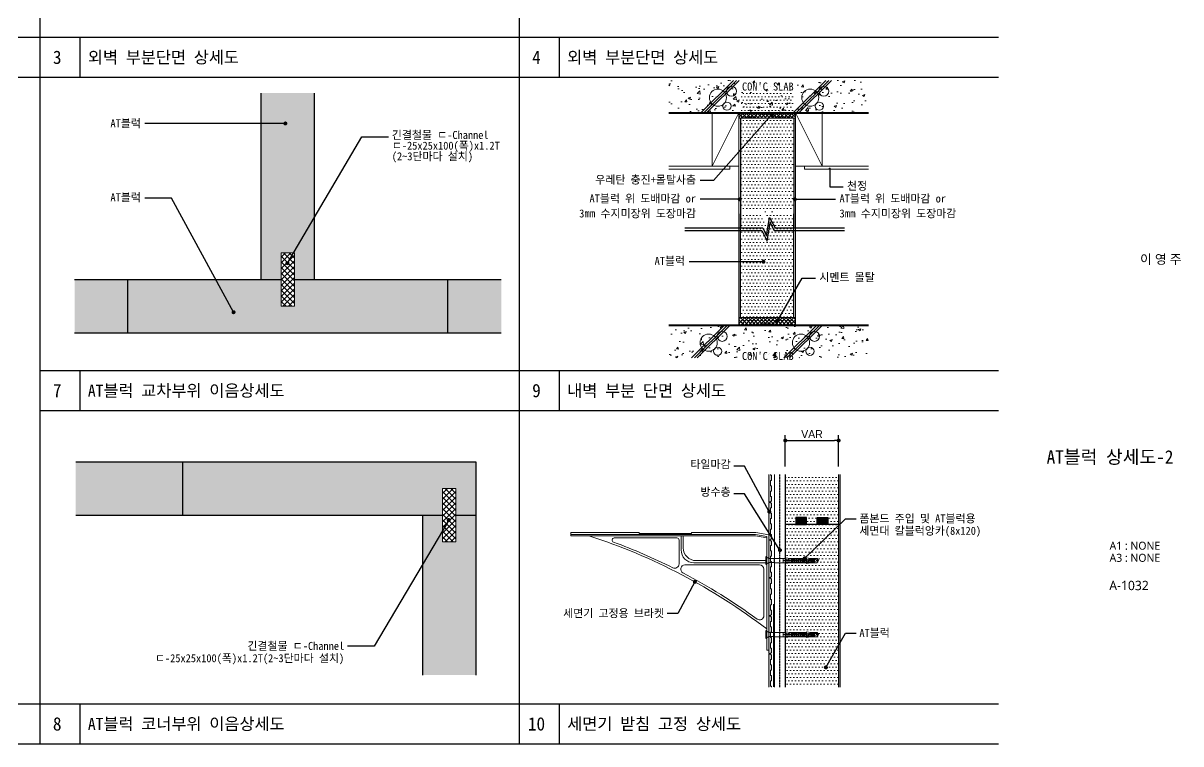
# Model space of a CAD drawing. Header units: millimetres. Extents: x 251300 to 259188, y 17948 to 29188.
# Drawn here: x 254831 to 259171, y 17948 to 20651 of the extents above; entities that cross this region are included whole.
import ezdxf
from ezdxf.enums import TextEntityAlignment as Align

# ---------------------------------------------------------------- set-up
doc = ezdxf.new("R2010")
doc.units = ezdxf.units.MM
doc.header["$MEASUREMENT"] = 0
doc.linetypes.add('HID', pattern=[2, 1.1, -0.9])
doc.layers.get('0').update_dxf_attribs({"linetype": 'CONTINUOUS'})
for name, color, linetype, lineweight in [('A-BORD-TEXT', 3, 'CONTINUOUS', 25), ('A-CONC-LIN1', 2, 'CONTINUOUS', 40), ('A-ELEV-LIN3', 8, 'CONTINUOUS', 18), ('A-MKXS-LEAD', 7, 'CONTINUOUS', 25), ('A-MKXS-TEXT1', 3, 'CONTINUOUS', 25), ('A-SECT-LIN1', 4, 'CONTINUOUS', 25), ('A-WAXM-BLOC', 3, 'CONTINUOUS', 25), ('A-XXXX-FIN2', 6, 'CONTINUOUS', 20), ('A-XXXX-HATC', 8, 'CONTINUOUS', 18), ('A-XXXX-TABL', 7, 'CONTINUOUS', 25), ('A-XXXX-TXT2', 3, 'CONTINUOUS', 25), ('S-XXXX-HATC', 8, 'CONTINUOUS', 18)]:
    doc.layers.add(name, color=color, linetype=linetype, lineweight=lineweight)
for name, color, linetype in [('CA-ANNO-TEXT', 3, 'CONTINUOUS'), ('DIM', 7, 'CONTINUOUS'), ('FIN2', 5, 'CONTINUOUS'), ('SYM', 7, 'CONTINUOUS')]:
    doc.layers.add(name, color=color, linetype=linetype)
doc.styles.get("Standard").update_dxf_attribs({"font": 'SIMPLEX.shx'})
doc.styles.add('돋움체', font='')
doc.styles.add('돋음', font='')
doc.styles.add('맑은고딕', font='malgun.ttf')
doc.styles.get('돋움체').set_extended_font_data('DotumChe')
doc.styles.get('돋음').set_extended_font_data('Dotum')
doc.dimstyles.new('ISO-25', dxfattribs={"dimtxt": 2.5, "dimasz": 2.5, "dimexe": 1.25, "dimexo": 0.625, "dimtad": 1, "dimtxsty": 'Standard', "dimcen": 2.5, "dimadec": 0, "dimazin": 0, "dimtfac": 1, "dimtmove": 0, "dimatfit": 3, "dimfxl": 1, "dimarcsym": 0})

# ---------------------------------------------------------------- blocks, each defined once
blk = doc.blocks.new('_Dot')
at = {"color": 0, "linetype": 'ByBlock', "lineweight": -2}
blk.add_line((-0.5, 0), (-1, 0), dxfattribs=at)
at = {"color": 0, "linetype": 'ByBlock', "const_width": 0.5}
blk.add_lwpolyline([(-0.25, 0, 1), (0.25, 0, 1)], format="xyb", close=True, dxfattribs=at)
blk = doc.blocks.new('*D38')
at = {"layer": 'DIM', "color": 7, "lineweight": -2, "transparency": 16777216}
for p, q in [((257688.2, 18987.3), (257688.2, 19105.3)), ((257888.2, 18987.3), (257888.2, 19105.3)), ((257703.2, 19085.3), (257873.2, 19085.3))]:
    blk.add_line(p, q, dxfattribs=at)
at = {"layer": 'DIM', "color": 7, "lineweight": -2, "transparency": 16777216, "xscale": 15, "yscale": 15, "zscale": 15, "rotation": 180}
blk.add_blockref('_Dot', (257688.2, 19085.3), dxfattribs=at)
at = {"layer": 'DIM', "color": 7, "lineweight": -2, "transparency": 16777216, "xscale": 15, "yscale": 15, "zscale": 15}
blk.add_blockref('_Dot', (257888.2, 19085.3), dxfattribs=at)
at = {"layer": 'DIM', "color": 3, "transparency": 16777216, "insert": (257788.2, 19109.3), "char_height": 30, "attachment_point": 5, "style": '돋음'}
blk.add_mtext('VAR', dxfattribs=at)

msp = doc.modelspace()

# ---------------------------------------------------------------- hatches: boundary and pattern name
at = {"layer": 'A-XXXX-HATC', "ltscale": 2}
h = msp.add_hatch(dxfattribs=at)
h.set_pattern_fill('AR-CONC', color=256, scale=0.5)
h.set_pattern_definition([(50, (257493.285, 20339.895), (91.092, -7.97), [9.525, -104.775]), (355, (257493.29, 20339.9), (-17.621, 95.528), [7.62, -83.82]), (100.451, (257500.88, 20339.23), (73.471, 87.558), [8.095, -89.045]), (46.184, (257493.29, 20365.3), (135.54, -21.02), [14.287, -157.162]), (96.636, (257504.58, 20363.54), (118.702, 123.713), [12.143, -133.567]), (351.184, (257493.29, 20365.3), (118.702, 123.713), [11.43, -125.73]), (21, (257505.985, 20358.945), (75.807, -51.133), [9.525, -104.775]), (326, (257505.99, 20358.95), (30.901, 92.094), [7.62, -83.82]), (71.451, (257512.3, 20354.68), (106.708, 40.961), [8.095, -89.045]), (37.5, (257493.285, 20339.895), (1.5443, 42.2775), [0, -82.804, 0, -85.09, 0, -84.1375]), (7.5, (257493.285, 20339.895), (33.41, 50.0903), [0, -48.514, 0, -80.899, 0, -32.0675]), (327.5, (257464.964, 20339.895), (67.7953, -2.8644), [0, -31.75, 0, -99.06, 0, -131.445]), (317.5, (257452.264, 20339.895), (74.0646, 12.713), [0, -41.275, 0, -65.786, 0, -93.345])])
h.paths.add_polyline_path([(257616.769, 20435.661), (257251.709, 20435.661), (257251.709, 20314.533), (257999.753, 20314.533), (257999.753, 20435.661)])
h = msp.add_hatch(dxfattribs=at)
h.set_pattern_fill('DOTS', color=256, scale=8)
h.set_pattern_definition([(0, (277495.297, 26940.121), (6.35, 12.7), [0, -12.7])])
h.paths.add_polyline_path([(257603.401, 19944.976), (257617.879, 19915.385), (257629.471, 19983.401), (257650.322, 19944.976), (257720.433, 19944.976), (257720.433, 20419.326), (257520.433, 20419.326), (257520.433, 19944.976)])
h.paths.add_polyline_path([(257520.433, 19514.329), (257720.433, 19514.329), (257720.433, 19935.636), (257646.729, 19935.636), (257631.632, 19963.457), (257620.04, 19895.441), (257600.374, 19935.636), (257520.433, 19935.636)])
h = msp.add_hatch(dxfattribs=at)
h.set_pattern_fill('DOTS', color=256, scale=8)
h.set_pattern_definition([(0, (270319.617, 27055.123), (6.35, 12.7), [0, -12.7])])
h.paths.add_polyline_path([(255923.558, 19688.613), (255923.558, 20388.613), (255723.558, 20388.613), (255723.558, 19688.613), (255798.558, 19688.613), (255798.558, 19788.613), (255848.558, 19788.613), (255848.558, 19688.613)])
h.paths.add_polyline_path([(255223.558, 19688.613), (255223.558, 19488.613), (256423.558, 19488.613), (256423.558, 19688.613), (256023.558, 19688.613), (255848.558, 19688.613), (255848.558, 19588.613), (255798.558, 19588.613), (255798.558, 19688.613), (255623.558, 19688.613)])
h.paths.add_polyline_path([(256423.558, 19488.613), (256623.558, 19488.613), (256623.558, 19688.613), (256423.558, 19688.613)])
h.paths.add_polyline_path([(255223.558, 19688.613), (255023.558, 19688.613), (255023.558, 19488.613), (255223.558, 19488.613)])
h = msp.add_hatch(dxfattribs=at)
h.set_pattern_fill('_USER', color=256, scale=10, angle=45, double=1, pattern_type=0)
h.set_pattern_definition([(45, (257620.433, 20304.533), (-7.0711, 7.0711), []), (135, (257620.433, 20304.533), (-7.0711, -7.0711), [])])
h.paths.add_polyline_path([(257514.433, 20294.533), (257520.433, 20294.533), (257720.433, 20294.533), (257726.433, 20294.533), (257726.433, 20314.533), (257717.722, 20314.533), (257514.433, 20314.533)])
h = msp.add_hatch(dxfattribs=at)
h.set_pattern_fill('_USER', color=256, scale=15, angle=45, double=1, pattern_type=0)
h.set_pattern_definition([(45, (257115.245, 17356.52), (-10.6066, 10.6066), []), (135, (257115.245, 17356.52), (-10.6066, -10.6066), [])])
h.paths.add_polyline_path([(255848.558, 19788.613), (255798.558, 19788.613), (255798.558, 19588.613), (255848.558, 19588.613)])
h = msp.add_hatch(dxfattribs=at)
h.set_pattern_fill('_USER', color=256, scale=10, angle=45, double=1, pattern_type=0)
h.set_pattern_definition([(45, (257620.433, 19531.43), (-7.0711, 7.0711), []), (135, (257620.433, 19531.43), (-7.0711, -7.0711), [])])
h.paths.add_polyline_path([(257726.433, 19516.43), (257726.433, 19546.43), (257720.433, 19546.43), (257520.433, 19546.43), (257514.433, 19546.43), (257514.433, 19516.43)])
h = msp.add_hatch(dxfattribs=at)
h.set_pattern_fill('AR-CONC', color=256, scale=0.5)
h.set_pattern_definition([(50, (257370.76, 19420.665), (91.092, -7.9695), [9.525, -104.775]), (355, (257370.76, 19420.66), (-17.621, 95.528), [7.62, -83.82]), (100.451, (257378.35, 19420), (73.471, 87.558), [8.095, -89.045]), (46.184, (257370.76, 19446.06), (135.54, -21.021), [14.287, -157.162]), (96.636, (257382.06, 19444.31), (118.702, 123.713), [12.143, -133.567]), (351.184, (257370.76, 19446.06), (118.702, 123.713), [11.43, -125.73]), (21, (257383.46, 19439.715), (75.807, -51.133), [9.525, -104.775]), (326, (257383.46, 19439.71), (30.901, 92.094), [7.62, -83.82]), (71.451, (257389.78, 19435.45), (106.708, 40.961), [8.095, -89.045]), (37.5, (257370.763, 19420.665), (1.5443, 42.2775), [0, -82.804, 0, -85.09, 0, -84.1375]), (7.5, (257370.763, 19420.665), (33.4098, 50.0903), [0, -48.514, 0, -80.899, 0, -32.0675]), (327.5, (257342.44, 19420.665), (67.7953, -2.8644), [0, -31.75, 0, -99.06, 0, -131.445]), (317.5, (257329.74, 19420.665), (74.0646, 12.713), [0, -41.275, 0, -65.786, 0, -93.345])])
h.paths.add_polyline_path([(257494.246, 19516.43), (257251.709, 19516.43), (257251.709, 19395.302), (257999.753, 19395.302), (257999.753, 19516.43)])
h = msp.add_hatch(dxfattribs=at)
h.set_pattern_fill('DOTS', color=256, scale=8)
h.set_pattern_definition([(0, (270315.917, 21033.102), (6.35, 12.7), [0, -12.7])])
h.paths.add_polyline_path([(256402.883, 18905.34), (256452.883, 18905.34), (256452.883, 18805.34), (256527.883, 18805.34), (256527.883, 19005.34), (255427.883, 19005.34), (255427.883, 18805.34), (256227.883, 18805.34), (256402.883, 18805.34)])
h.paths.add_polyline_path([(256527.883, 18205.34), (256527.883, 18805.34), (256452.883, 18805.34), (256452.883, 18705.34), (256402.883, 18705.34), (256402.883, 18805.34), (256327.883, 18805.34), (256327.883, 18205.34)])
h.paths.add_polyline_path([(255427.883, 19005.34), (255027.883, 19005.34), (255027.883, 18805.34), (255427.883, 18805.34)])
h = msp.add_hatch(dxfattribs=at)
h.set_pattern_fill('ANSI35', color=256)
h.set_pattern_definition([(45, (257631.858, 18558.896), (-4.49013, 4.49013), []), (45, (257636.348, 18558.896), (-4.49013, 4.49013), [7.9375, -1.5875, 0, -1.5875])])
h.paths.add_polyline_path([(257626.863, 18286.719), (257628.853, 18286.719), (257632.863, 18286.719), (257636.863, 18290.719), (257636.863, 18306.719), (257632.863, 18306.719), (257632.863, 18326.719), (257636.863, 18326.719), (257636.863, 18346.719), (257632.863, 18346.719), (257632.863, 18366.719), (257636.863, 18366.719), (257636.863, 18386.719), (257632.863, 18386.719), (257632.863, 18406.719), (257636.863, 18406.719), (257636.863, 18422.719), (257632.863, 18426.719), (257628.853, 18426.719), (257626.863, 18426.719), (257626.863, 18379.475)])
h.paths.add_polyline_path([(257626.863, 18429.075), (257626.863, 18569.075), (257628.863, 18569.075), (257632.863, 18569.075), (257636.863, 18565.075), (257636.863, 18549.075), (257632.863, 18549.075), (257632.863, 18529.075), (257636.863, 18529.075), (257636.863, 18509.075), (257632.863, 18509.075), (257632.863, 18489.075), (257636.863, 18489.075), (257636.863, 18469.075), (257632.863, 18469.075), (257632.863, 18449.075), (257636.863, 18449.075), (257636.863, 18433.075), (257632.863, 18429.075), (257628.853, 18429.075)])
h.paths.add_polyline_path([(257626.863, 18571.079), (257628.863, 18571.079), (257632.863, 18571.079), (257636.863, 18575.079), (257636.863, 18591.079), (257632.863, 18591.079), (257632.863, 18611.079), (257636.863, 18611.079), (257636.863, 18631.079), (257632.863, 18631.079), (257632.863, 18651.079), (257636.863, 18651.079), (257636.863, 18671.079), (257632.863, 18671.079), (257632.863, 18691.079), (257636.863, 18691.079), (257636.863, 18707.079), (257632.863, 18711.079), (257628.863, 18711.079), (257626.863, 18711.079)])
h.paths.add_polyline_path([(257626.863, 18713.367), (257628.863, 18713.367), (257632.863, 18713.367), (257636.863, 18717.367), (257636.863, 18733.367), (257632.863, 18733.367), (257632.863, 18753.367), (257636.863, 18753.367), (257636.863, 18773.367), (257632.863, 18773.367), (257632.863, 18793.367), (257636.863, 18793.367), (257636.863, 18813.367), (257632.863, 18813.367), (257632.863, 18833.367), (257636.863, 18833.367), (257636.863, 18849.367), (257632.863, 18853.367), (257628.863, 18853.367), (257626.863, 18853.367), (257626.863, 18811.367)])
h.paths.add_polyline_path([(257636.853, 18160.475), (257636.853, 18164.406), (257632.853, 18164.406), (257632.853, 18184.406), (257636.853, 18184.406), (257636.853, 18204.406), (257632.853, 18204.406), (257632.853, 18224.406), (257636.853, 18224.406), (257636.853, 18244.406), (257632.853, 18244.406), (257632.853, 18264.406), (257636.853, 18264.406), (257636.853, 18280.406), (257632.853, 18284.406), (257628.853, 18284.406), (257626.853, 18284.406), (257626.853, 18160.475)])
h.paths.add_polyline_path([(257626.863, 18855.656), (257628.863, 18855.656), (257632.863, 18855.656), (257636.863, 18859.656), (257636.863, 18875.656), (257632.863, 18875.656), (257632.863, 18895.656), (257636.863, 18895.656), (257636.863, 18915.656), (257632.863, 18915.656), (257632.863, 18935.656), (257636.863, 18935.656), (257636.863, 18955.656), (257632.863, 18955.656), (257632.863, 18957.318), (257626.863, 18957.318)])
h = msp.add_hatch(dxfattribs=at)
h.set_pattern_fill('DOTS', color=256, scale=8)
h.set_pattern_definition([(0, (279399.08, 21041.805), (6.35, 12.7), [0, -12.7])])
h.paths.add_polyline_path([(257888.186, 18160.475), (257888.186, 18770.176), (257848.186, 18770.176), (257808.186, 18770.176), (257768.186, 18770.176), (257728.186, 18770.176), (257688.186, 18770.176), (257688.186, 18160.475)])
h.paths.add_polyline_path([(257688.186, 18957.318), (257888.186, 18957.318), (257888.186, 18770.176), (257848.186, 18770.176), (257848.186, 18796.842), (257808.186, 18796.842), (257808.186, 18770.176), (257768.186, 18770.176), (257768.186, 18796.842), (257728.186, 18796.842), (257728.186, 18770.176), (257688.186, 18770.176)])
h = msp.add_hatch(dxfattribs=at)
h.set_pattern_fill('_USER', color=256, scale=15, angle=45, double=1, pattern_type=0)
h.set_pattern_definition([(45, (256427.883, 18805.34), (-10.6066, 10.6066), []), (135, (256427.883, 18805.34), (-10.6066, -10.6066), [])])
h.paths.add_polyline_path([(256402.883, 18705.34), (256452.883, 18705.34), (256452.883, 18905.34), (256402.883, 18905.34)])
h = msp.add_hatch(dxfattribs=at)
h.set_pattern_fill('_USER', color=256, scale=4, angle=45, double=1, pattern_type=0)
h.set_pattern_definition([(45, (257788.1862, 18783.509), (-2.82843, 2.82843), []), (135, (257788.1862, 18783.509), (-2.82843, -2.82843), [])])
h.paths.add_polyline_path([(257768.186, 18770.176), (257768.186, 18796.842), (257728.186, 18796.842), (257728.186, 18770.176)])
h.paths.add_polyline_path([(257848.186, 18770.176), (257848.186, 18796.842), (257808.186, 18796.842), (257808.186, 18770.176)])

# ---------------------------------------------------------------- linework, layer by layer
at = {"layer": 'A-CONC-LIN1'}
for p, q in [((257251.709, 20314.533), (257999.753, 20314.533)), ((257999.753, 19516.43), (257251.709, 19516.43))]:
    msp.add_line(p, q, dxfattribs=at)
at = {"layer": 'A-ELEV-LIN3'}
for p, q in [((257626.863, 18855.656), (257626.863, 18957.318)), ((257632.863, 18955.656), (257632.863, 18957.318)), ((257632.863, 18955.656), (257636.863, 18955.656)), ((257632.863, 18935.656), (257636.863, 18935.656)), ((257632.863, 18915.656), (257632.863, 18935.656)), ((257636.863, 18935.656), (257636.863, 18955.656)), ((257632.863, 18915.656), (257636.863, 18915.656)), ((257632.863, 18875.656), (257632.863, 18895.656)), ((257632.863, 18895.656), (257636.863, 18895.656)), ((257636.863, 18895.656), (257636.863, 18915.656)), ((257626.863, 18855.656), (257632.863, 18855.656)), ((257626.863, 18853.367), (257632.863, 18853.367)), ((257626.863, 18713.367), (257626.863, 18853.367)), ((257628.863, 18853.367), (257628.863, 18855.656)), ((257632.863, 18875.656), (257636.863, 18875.656)), ((257632.863, 18855.656), (257636.863, 18859.656)), ((257632.863, 18853.367), (257636.863, 18849.367)), ((257636.863, 18859.656), (257636.863, 18875.656)), ((257636.863, 18833.367), (257636.863, 18849.367)), ((257632.863, 18813.367), (257632.863, 18833.367)), ((257632.863, 18833.367), (257636.863, 18833.367)), ((257632.863, 18813.367), (257636.863, 18813.367)), ((257636.863, 18793.367), (257636.863, 18813.367)), ((257632.863, 18773.367), (257632.863, 18793.367)), ((257632.863, 18793.367), (257636.863, 18793.367)), ((257632.863, 18773.367), (257636.863, 18773.367)), ((257632.863, 18753.367), (257636.863, 18753.367)), ((257632.863, 18733.367), (257632.863, 18753.367)), ((257636.863, 18753.367), (257636.863, 18773.367)), ((257626.863, 18713.367), (257632.863, 18713.367)), ((257626.863, 18711.079), (257632.863, 18711.079)), ((257626.863, 18571.079), (257626.863, 18711.079)), ((257628.863, 18711.079), (257628.863, 18713.367)), ((257632.863, 18733.367), (257636.863, 18733.367)), ((257632.863, 18713.367), (257636.863, 18717.367)), ((257632.863, 18711.079), (257636.863, 18707.079)), ((257636.863, 18717.367), (257636.863, 18733.367)), ((257636.863, 18691.079), (257636.863, 18707.079)), ((257632.863, 18671.079), (257632.863, 18691.079)), ((257632.863, 18691.079), (257636.863, 18691.079)), ((257632.863, 18671.079), (257636.863, 18671.079)), ((257636.863, 18651.079), (257636.863, 18671.079)), ((257632.863, 18631.079), (257632.863, 18651.079)), ((257632.863, 18651.079), (257636.863, 18651.079)), ((257632.863, 18631.079), (257636.863, 18631.079)), ((257636.863, 18611.079), (257636.863, 18631.079)), ((257632.863, 18611.079), (257636.863, 18611.079)), ((257632.863, 18591.079), (257632.863, 18611.079)), ((257632.863, 18591.079), (257636.863, 18591.079)), ((257636.863, 18575.079), (257636.863, 18591.079)), ((257626.863, 18571.079), (257632.863, 18571.079)), ((257626.863, 18429.075), (257626.863, 18569.075)), ((257626.863, 18569.075), (257632.863, 18569.075)), ((257628.863, 18569.075), (257628.863, 18571.079)), ((257632.863, 18571.079), (257636.863, 18575.079)), ((257632.863, 18569.075), (257636.863, 18565.075)), ((257632.863, 18549.075), (257636.863, 18549.075)), ((257632.863, 18529.075), (257632.863, 18549.075)), ((257636.863, 18549.075), (257636.863, 18565.075)), ((257632.863, 18529.075), (257636.863, 18529.075)), ((257632.863, 18509.075), (257636.863, 18509.075)), ((257632.863, 18489.075), (257632.863, 18509.075)), ((257636.863, 18509.075), (257636.863, 18529.075)), ((257632.863, 18489.075), (257636.863, 18489.075)), ((257632.863, 18449.075), (257632.863, 18469.075)), ((257632.863, 18469.075), (257636.863, 18469.075)), ((257632.863, 18449.075), (257636.863, 18449.075)), ((257636.863, 18469.075), (257636.863, 18489.075)), ((257636.863, 18433.075), (257636.863, 18449.075)), ((257626.863, 18429.075), (257632.863, 18429.075)), ((257626.863, 18426.719), (257632.863, 18426.719)), ((257626.863, 18286.719), (257626.863, 18426.719)), ((257628.853, 18429.075), (257628.853, 18426.719)), ((257632.863, 18429.075), (257636.863, 18433.075)), ((257632.863, 18426.719), (257636.863, 18422.719)), ((257632.863, 18386.719), (257632.863, 18406.719)), ((257632.863, 18406.719), (257636.863, 18406.719)), ((257636.863, 18406.719), (257636.863, 18422.719)), ((257632.863, 18386.719), (257636.863, 18386.719)), ((257632.863, 18346.719), (257632.863, 18366.719)), ((257632.863, 18366.719), (257636.863, 18366.719)), ((257636.863, 18366.719), (257636.863, 18386.719)), ((257632.863, 18346.719), (257636.863, 18346.719)), ((257632.863, 18326.719), (257636.863, 18326.719)), ((257632.863, 18306.719), (257632.863, 18326.719)), ((257636.863, 18326.719), (257636.863, 18346.719)), ((257626.853, 18284.406), (257632.853, 18284.406)), ((257626.853, 18284.406), (257626.853, 18160.377)), ((257626.863, 18286.719), (257632.863, 18286.719)), ((257628.853, 18286.719), (257628.853, 18284.406)), ((257632.853, 18284.406), (257636.853, 18280.406)), ((257632.863, 18306.719), (257636.863, 18306.719)), ((257632.863, 18286.719), (257636.863, 18290.719)), ((257636.853, 18280.406), (257636.853, 18264.406)), ((257636.863, 18290.719), (257636.863, 18306.719)), ((257632.853, 18264.406), (257636.853, 18264.406)), ((257632.853, 18264.406), (257632.853, 18244.406)), ((257632.853, 18244.406), (257636.853, 18244.406)), ((257636.853, 18244.406), (257636.853, 18224.406)), ((257632.853, 18224.406), (257632.853, 18204.406)), ((257632.853, 18224.406), (257636.853, 18224.406)), ((257632.853, 18204.406), (257636.853, 18204.406)), ((257636.853, 18204.406), (257636.853, 18184.406)), ((257632.853, 18184.406), (257632.853, 18164.406)), ((257632.853, 18184.406), (257636.853, 18184.406)), ((257632.853, 18164.406), (257636.853, 18164.406)), ((257636.853, 18164.406), (257636.853, 18160.377))]:
    msp.add_line(p, q, dxfattribs=at)
at = {"layer": 'A-MKXS-LEAD', "const_width": 7.5}
for points in [[(257633.065, 20306.221, 1), (257640.565, 20306.221, 1)], [(255810.139, 20274.311, 1), (255817.639, 20274.311, 1)], [(257513.527, 19989.889, 1), (257521.027, 19989.889, 1)], [(257720.041, 19989.889, 1), (257727.541, 19989.889, 1)], [(255818.012, 19750.425, 1), (255825.512, 19750.425, 1)], [(257602.728, 19755.977, 1), (257610.228, 19755.977, 1)], [(255615.955, 19566.565, 1), (255623.455, 19566.565, 1)], [(257655.094, 19534.384, 1), (257662.594, 19534.384, 1)], [(256422.414, 18787.056, 1), (256429.914, 18787.056, 1)], [(256422.418, 18787.049, 1), (256429.918, 18787.049, 1)], [(257624.299, 18818.261, 1), (257631.799, 18818.261, 1)], [(257664.436, 18674.098, 1), (257671.936, 18674.098, 1)], [(257757.043, 18643.259, 1), (257764.543, 18643.259, 1)], [(257345.401, 18555.355, 1), (257352.901, 18555.355, 1)], [(257836.617, 18234.325, 1), (257844.117, 18234.325, 1)]]:
    msp.add_lwpolyline(points, format="xyb", close=True, dxfattribs=at)
at = {"layer": 'A-SECT-LIN1', "linetype": 'HID'}
msp.add_line((257668.186, 18160.475), (257668.186, 18957.318), dxfattribs=at)
at = {"layer": 'A-WAXM-BLOC'}
for p, q in [((255723.558, 19688.613), (255723.558, 20388.613)), ((255923.558, 19688.613), (255923.558, 20388.613)), ((257520.433, 20294.533), (257520.433, 19882.756)), ((257720.433, 20294.533), (257720.433, 19882.756)), ((257520.433, 19546.43), (257520.433, 19935.636)), ((257720.433, 19546.43), (257720.433, 19935.636)), ((255023.558, 19688.613), (255798.558, 19688.613)), ((255223.558, 19488.613), (255223.558, 19688.613)), ((255848.558, 19688.613), (256623.558, 19688.613)), ((256423.558, 19488.613), (256423.558, 19688.613)), ((255023.558, 19488.613), (256623.558, 19488.613)), ((255027.883, 19005.34), (256527.883, 19005.34)), ((255427.883, 19005.34), (255427.883, 18805.34)), ((256527.883, 19005.34), (256527.883, 18205.34)), ((257688.186, 18957.318), (257688.186, 18160.475)), ((257888.186, 18957.318), (257888.186, 18160.475)), ((255027.883, 18805.34), (256402.883, 18805.34)), ((256327.883, 18805.34), (256327.883, 18205.34)), ((256452.883, 18805.34), (256527.883, 18805.34)), ((257888.186, 18770.176), (257688.186, 18770.176))]:
    msp.add_line(p, q, dxfattribs=at)
for points in [[(257728.186, 18770.176), (257768.186, 18770.176), (257768.186, 18796.842), (257728.186, 18796.842)], [(257848.186, 18770.176), (257808.186, 18770.176), (257808.186, 18796.842), (257848.186, 18796.842)]]:
    msp.add_lwpolyline(points, close=True, dxfattribs=at)
at = {"layer": 'A-XXXX-FIN2'}
for p, q in [((257514.433, 20314.533), (257514.433, 20114.533)), ((257726.433, 20314.533), (257726.433, 20114.533)), ((257514.433, 20261.567), (257514.433, 19882.756)), ((257726.433, 20261.567), (257726.433, 19882.756)), ((257251.709, 20114.533), (257514.433, 20114.533)), ((257251.709, 20102.533), (257480.433, 20102.533)), ((257480.433, 20114.533), (257480.433, 20102.533)), ((257999.753, 20114.533), (257726.433, 20114.533)), ((257760.433, 20114.533), (257760.433, 20102.533)), ((257999.753, 20102.533), (257760.433, 20102.533)), ((257514.433, 19546.43), (257514.433, 19935.636)), ((257520.433, 19546.43), (257514.433, 19546.43)), ((257720.433, 19546.43), (257520.433, 19546.43)), ((257648.186, 18160.475), (257648.186, 18957.318)), ((257894.186, 18957.318), (257894.186, 18160.475)), ((256884.286, 18740.74), (257139.902, 18740.74)), ((256884.286, 18732.74), (256884.286, 18740.74)), ((256884.286, 18727.94), (256884.286, 18736.74)), ((256884.286, 18732.74), (257576.607, 18732.74)), ((256884.286, 18727.94), (257576.157, 18727.94)), ((257046.723, 18719.94), (257281.702, 18719.94)), ((257139.902, 18740.74), (257139.902, 18736.74)), ((257139.902, 18736.74), (257336.308, 18736.74)), ((257289.702, 18711.94), (257289.702, 18622.291)), ((257297.702, 18727.94), (257297.702, 18674.677)), ((257305.702, 18727.94), (257305.702, 18682.677)), ((257336.308, 18740.74), (257336.308, 18736.74)), ((257336.308, 18740.74), (257577.358, 18740.74)), ((257576.157, 18727.94), (257618.863, 18719.854)), ((257576.607, 18732.74), (257618.863, 18724.74)), ((257577.358, 18740.74), (257626.863, 18731.367)), ((257618.863, 18724.74), (257618.863, 18299.475)), ((257626.863, 18731.367), (257626.863, 18299.475)), ((257345.702, 18626.677), (257618.863, 18626.677)), ((257353.702, 18634.677), (257618.863, 18634.677)), ((257646.863, 18642.889), (257626.863, 18642.889)), ((257646.863, 18627.289), (257626.863, 18627.289)), ((257646.863, 18626.927), (257646.863, 18643.251)), ((257312.016, 18618.677), (257591.775, 18618.677)), ((257607.775, 18602.677), (257607.775, 18428.646)), ((257646.863, 18365.366), (257626.863, 18365.366)), ((257646.863, 18349.404), (257646.863, 18365.729)), ((257646.863, 18349.766), (257626.863, 18349.766)), ((257626.863, 18299.475), (257618.863, 18299.475))]:
    msp.add_line(p, q, dxfattribs=at)
for points in [[(257414.433, 20314.533), (257514.433, 20314.533), (257514.433, 20114.533), (257414.433, 20114.533)], [(257726.433, 20294.533), (257514.433, 20294.533), (257514.433, 20314.533), (257726.433, 20314.533)], [(257726.433, 20314.533), (257826.433, 20314.533), (257826.433, 20114.533), (257726.433, 20114.533)], [(255848.558, 19788.613), (255798.558, 19788.613), (255798.558, 19588.613), (255848.558, 19588.613)], [(256402.883, 18705.34), (256452.883, 18705.34), (256452.883, 18905.34), (256402.883, 18905.34)], [(257724.261, 18635.089), (257724.261, 18626.927), (257721.541, 18626.927), (257721.541, 18635.089), (257721.541, 18643.251), (257724.261, 18643.251)], [(257793.442, 18635.089), (257793.442, 18626.927), (257797.977, 18629.548), (257797.977, 18640.629), (257793.442, 18643.251)], [(257724.261, 18357.566), (257724.261, 18349.404), (257721.541, 18349.404), (257721.541, 18357.566), (257721.541, 18365.729), (257724.261, 18365.729)], [(257793.442, 18357.566), (257793.442, 18349.404), (257797.977, 18352.026), (257797.977, 18363.107), (257793.442, 18365.729)]]:
    msp.add_lwpolyline(points, close=True, dxfattribs=at)
for points in [[(257726.433, 19546.43), (257726.433, 19516.43), (257514.433, 19516.43), (257514.433, 19546.43), (257726.433, 19546.43)], [(257626.863, 18627.289), (257614.806, 18620.089), (257614.806, 18650.089), (257626.863, 18642.889)], [(257690.287, 18643.251), (257646.863, 18643.251)], [(257690.287, 18626.927), (257646.863, 18626.927)], [(257679.675, 18643.251), (257679.675, 18626.927)], [(257743.561, 18640.629), (257739.027, 18643.251), (257739.027, 18635.089), (257739.027, 18626.927), (257736.306, 18626.927), (257736.306, 18635.089), (257679.675, 18635.089)], [(257690.287, 18640.018), (257689.377, 18640.018), (257689.377, 18643.251)], [(257689.377, 18626.927), (257689.377, 18630.844), (257690.287, 18630.844), (257690.287, 18624.399), (257704.843, 18626.927)], [(257768.066, 18643.251), (257704.843, 18643.251), (257690.287, 18645.779), (257690.287, 18640.018), (257691.238, 18639.246), (257692.901, 18638.533), (257694.804, 18638.177), (257695.218, 18638.236), (257697.417, 18638.355), (257699.912, 18638.771), (257701.813, 18639.602), (257703.774, 18640.315), (257704.851, 18640.99), (257705.605, 18640.99), (257705.605, 18643.251)], [(257704.854, 18630.844), (257690.287, 18630.844)], [(257704.847, 18628.197), (257690.287, 18625.158)], [(257704.843, 18643.251), (257704.851, 18640.99)], [(257768.066, 18626.927), (257704.843, 18626.927), (257704.843, 18630.844), (257705.605, 18630.844), (257705.605, 18626.927)], [(257714.285, 18640.629), (257709.751, 18643.251), (257709.751, 18635.089), (257709.751, 18626.927), (257714.285, 18629.548)], [(257728.773, 18637.825), (257728.796, 18635.089), (257721.541, 18635.089), (257721.541, 18637.825), (257714.262, 18637.825), (257714.285, 18635.089)], [(257717.006, 18626.927), (257714.285, 18626.927), (257714.285, 18635.089), (257714.285, 18643.251), (257717.006, 18643.251)], [(257721.541, 18640.629), (257717.006, 18643.251), (257717.006, 18635.089), (257717.006, 18626.927), (257721.541, 18629.548)], [(257728.796, 18640.629), (257724.261, 18643.251)], [(257728.796, 18629.548), (257724.261, 18626.927)], [(257728.796, 18626.927), (257728.796, 18635.089), (257728.796, 18643.251)], [(257729.051, 18643.251), (257731.771, 18643.251), (257731.771, 18635.089), (257731.771, 18626.927), (257729.051, 18626.927)], [(257736.306, 18640.629), (257731.771, 18643.251)], [(257736.306, 18629.548), (257731.771, 18626.927)], [(257746.282, 18643.251), (257743.561, 18643.251), (257743.561, 18635.089), (257743.561, 18637.825), (257736.283, 18637.825), (257736.306, 18635.089), (257736.306, 18643.251), (257739.027, 18643.251)], [(257743.561, 18629.548), (257739.027, 18626.927)], [(257790.721, 18640.629), (257786.187, 18643.251), (257786.187, 18635.089), (257786.187, 18626.927), (257783.466, 18626.927), (257783.466, 18635.089), (257772.583, 18635.089), (257772.583, 18637.825), (257765.304, 18637.825), (257765.327, 18635.089), (257765.327, 18643.251), (257768.048, 18643.251), (257768.048, 18635.089), (257768.048, 18626.927), (257765.327, 18626.927), (257765.327, 18635.089), (257758.072, 18635.089), (257758.072, 18626.927), (257760.793, 18626.927), (257760.793, 18635.089), (257760.793, 18643.251), (257758.072, 18643.251), (257758.072, 18635.089), (257758.072, 18637.825), (257750.793, 18637.825), (257750.817, 18635.089), (257750.817, 18626.927), (257753.537, 18626.927), (257753.537, 18635.089), (257753.537, 18643.251), (257750.817, 18643.251), (257750.817, 18635.089), (257743.561, 18635.089), (257743.561, 18626.927), (257746.282, 18626.927), (257746.282, 18635.089), (257746.282, 18643.251), (257750.817, 18640.629)], [(257750.817, 18629.548), (257746.282, 18626.927)], [(257758.072, 18640.629), (257753.537, 18643.251)], [(257758.072, 18629.548), (257753.537, 18626.927)], [(257765.327, 18640.629), (257760.793, 18643.251)], [(257765.327, 18629.548), (257760.793, 18626.927)], [(257772.583, 18630.844), (257772.583, 18635.089), (257772.583, 18638.177), (257770.68, 18638.533), (257769.017, 18639.246), (257768.066, 18640.018), (257768.066, 18645.779), (257782.622, 18643.251), (257807.499, 18643.251), (257807.499, 18626.927), (257782.622, 18626.927), (257782.622, 18630.844)], [(257782.633, 18630.844), (257768.066, 18630.844), (257768.066, 18624.399), (257782.622, 18626.927)], [(257782.626, 18628.197), (257768.066, 18625.158)], [(257783.466, 18640.698), (257782.629, 18640.99), (257781.552, 18640.315), (257779.592, 18639.602), (257777.691, 18638.771), (257775.195, 18638.355), (257772.997, 18638.236), (257772.583, 18638.177)], [(257776.152, 18630.844), (257776.152, 18635.089), (257776.152, 18638.514)], [(257782.622, 18643.251), (257782.629, 18640.99)], [(257783.466, 18629.48), (257782.622, 18629.185)], [(257793.442, 18626.927), (257790.721, 18626.927), (257790.721, 18635.089), (257790.721, 18637.825), (257783.466, 18637.825), (257783.466, 18635.089), (257783.466, 18643.251), (257786.187, 18643.251)], [(257790.721, 18629.548), (257786.187, 18626.927)], [(257797.977, 18635.089), (257790.721, 18635.089), (257790.721, 18643.251), (257793.442, 18643.251)], [(257797.977, 18640.077), (257806.428, 18635.089), (257797.977, 18630.101)], [(257807.499, 18643.251), (257812.941, 18635.089), (257807.499, 18626.927)], [(257626.863, 18349.766), (257614.806, 18342.566), (257614.806, 18372.566), (257626.863, 18365.366)], [(257690.287, 18365.729), (257646.863, 18365.729)], [(257743.561, 18363.107), (257739.027, 18365.729), (257739.027, 18357.566), (257739.027, 18349.404), (257736.306, 18349.404), (257736.306, 18357.566), (257679.675, 18357.566)], [(257679.675, 18365.729), (257679.675, 18349.404)], [(257690.287, 18362.496), (257689.377, 18362.496), (257689.377, 18365.729)], [(257768.066, 18365.729), (257704.843, 18365.729), (257690.287, 18368.256), (257690.287, 18362.496), (257691.238, 18361.723), (257692.901, 18361.011), (257694.804, 18360.654), (257695.218, 18360.714), (257697.417, 18360.833), (257699.912, 18361.248), (257701.813, 18362.08), (257703.774, 18362.792), (257704.851, 18363.467), (257705.605, 18363.467), (257705.605, 18365.729)], [(257704.843, 18365.729), (257704.851, 18363.467)], [(257714.285, 18363.107), (257709.751, 18365.729), (257709.751, 18357.566), (257709.751, 18349.404), (257714.285, 18352.026)], [(257728.773, 18360.302), (257728.796, 18357.566), (257721.541, 18357.566), (257721.541, 18360.302), (257714.262, 18360.302), (257714.285, 18357.566)], [(257717.006, 18349.404), (257714.285, 18349.404), (257714.285, 18357.566), (257714.285, 18365.729), (257717.006, 18365.729)], [(257721.541, 18363.107), (257717.006, 18365.729), (257717.006, 18357.566), (257717.006, 18349.404), (257721.541, 18352.026)], [(257728.796, 18363.107), (257724.261, 18365.729)], [(257728.796, 18349.404), (257728.796, 18357.566), (257728.796, 18365.729)], [(257729.051, 18365.729), (257731.771, 18365.729), (257731.771, 18357.566), (257731.771, 18349.404), (257729.051, 18349.404)], [(257736.306, 18363.107), (257731.771, 18365.729)], [(257746.282, 18365.729), (257743.561, 18365.729), (257743.561, 18357.566), (257743.561, 18360.302), (257736.283, 18360.302), (257736.306, 18357.566), (257736.306, 18365.729), (257739.027, 18365.729)], [(257790.721, 18363.107), (257786.187, 18365.729), (257786.187, 18357.566), (257786.187, 18349.404), (257783.466, 18349.404), (257783.466, 18357.566), (257772.583, 18357.566), (257772.583, 18360.302), (257765.304, 18360.302), (257765.327, 18357.566), (257765.327, 18365.729), (257768.048, 18365.729), (257768.048, 18357.566), (257768.048, 18349.404), (257765.327, 18349.404), (257765.327, 18357.566), (257758.072, 18357.566), (257758.072, 18349.404), (257760.793, 18349.404), (257760.793, 18357.566), (257760.793, 18365.729), (257758.072, 18365.729), (257758.072, 18357.566), (257758.072, 18360.302), (257750.793, 18360.302), (257750.817, 18357.566), (257750.817, 18349.404), (257753.537, 18349.404), (257753.537, 18357.566), (257753.537, 18365.729), (257750.817, 18365.729), (257750.817, 18357.566), (257743.561, 18357.566), (257743.561, 18349.404), (257746.282, 18349.404), (257746.282, 18357.566), (257746.282, 18365.729), (257750.817, 18363.107)], [(257758.072, 18363.107), (257753.537, 18365.729)], [(257765.327, 18363.107), (257760.793, 18365.729)], [(257772.583, 18353.321), (257772.583, 18357.566), (257772.583, 18360.654), (257770.68, 18361.011), (257769.017, 18361.723), (257768.066, 18362.496), (257768.066, 18368.256), (257782.622, 18365.729), (257807.499, 18365.729), (257807.499, 18349.404), (257782.622, 18349.404), (257782.622, 18353.321)], [(257783.466, 18363.175), (257782.629, 18363.467), (257781.552, 18362.792), (257779.592, 18362.08), (257777.691, 18361.248), (257775.195, 18360.833), (257772.997, 18360.714), (257772.583, 18360.654)], [(257776.152, 18353.321), (257776.152, 18357.566), (257776.152, 18360.992)], [(257782.622, 18365.729), (257782.629, 18363.467)], [(257793.442, 18349.404), (257790.721, 18349.404), (257790.721, 18357.566), (257790.721, 18360.302), (257783.466, 18360.302), (257783.466, 18357.566), (257783.466, 18365.729), (257786.187, 18365.729)], [(257797.977, 18357.566), (257790.721, 18357.566), (257790.721, 18365.729), (257793.442, 18365.729)], [(257797.977, 18362.554), (257806.428, 18357.566), (257797.977, 18352.578)], [(257807.499, 18365.729), (257812.941, 18357.566), (257807.499, 18349.404)], [(257690.287, 18349.404), (257646.863, 18349.404)], [(257689.377, 18349.404), (257689.377, 18353.321), (257690.287, 18353.321), (257690.287, 18346.877), (257704.843, 18349.404)], [(257704.854, 18353.321), (257690.287, 18353.321)], [(257704.847, 18350.675), (257690.287, 18347.635)], [(257768.066, 18349.404), (257704.843, 18349.404), (257704.843, 18353.321), (257705.605, 18353.321), (257705.605, 18349.404)], [(257728.796, 18352.026), (257724.261, 18349.404)], [(257736.306, 18352.026), (257731.771, 18349.404)], [(257743.561, 18352.026), (257739.027, 18349.404)], [(257750.817, 18352.026), (257746.282, 18349.404)], [(257758.072, 18352.026), (257753.537, 18349.404)], [(257765.327, 18352.026), (257760.793, 18349.404)], [(257782.633, 18353.321), (257768.066, 18353.321), (257768.066, 18346.877), (257782.622, 18349.404)], [(257782.626, 18350.675), (257768.066, 18347.635)], [(257783.466, 18351.957), (257782.622, 18351.663)], [(257790.721, 18352.026), (257786.187, 18349.404)]]:
    msp.add_lwpolyline(points, dxfattribs=at)
for centre, radius, start, end in [((256273.551, 16621.445), 2212.892, 52.559118, 72.160626), ((257046.723, 18711.94), 8, 90, 249.703038), ((257281.702, 18711.94), 8, 0, 90), ((256273.551, 16621.445), 2220.892, 63.441192, 69.703038), ((257345.702, 18674.677), 48, 180, 270), ((257353.702, 18682.677), 48, 180, 270), ((257273.702, 18622.291), 16, 243.441192, 0), ((257312.016, 18602.677), 16, 90, 242.338665), ((256273.551, 16621.445), 2220.892, 53.891932, 62.338665), ((257591.775, 18602.677), 16, 0, 90), ((257591.775, 18428.646), 16, 233.891932, 0)]:
    msp.add_arc(centre, radius, start, end, dxfattribs=at)
at = {"layer": 'A-XXXX-HATC', "ltscale": 2}
for p, q in [((257371.562, 20314.533), (257494.085, 20435.661)), ((257382.23, 20314.533), (257504.753, 20435.661)), ((257392.898, 20314.533), (257515.421, 20435.661)), ((257717.722, 20314.533), (257840.244, 20435.661)), ((257728.389, 20314.533), (257850.912, 20435.661)), ((257739.057, 20314.533), (257861.58, 20435.661)), ((257336.652, 19395.302), (257459.174, 19516.43)), ((257347.319, 19395.302), (257469.842, 19516.43)), ((257357.987, 19395.302), (257480.51, 19516.43)), ((257682.811, 19395.302), (257805.334, 19516.43)), ((257693.479, 19395.302), (257816.001, 19516.43)), ((257704.146, 19395.302), (257826.669, 19516.43))]:
    msp.add_line(p, q, dxfattribs=at)
for centre, radius in [((257435.617, 20371.33), 32.151), ((257486.466, 20395.02), 18.614), ((257781.776, 20371.33), 32.151), ((257832.625, 20395.02), 18.614), ((257469.461, 20339.179), 15.23), ((257815.62, 20339.179), 15.23), ((257451.555, 19475.789), 18.614), ((257797.714, 19475.789), 18.614), ((257400.706, 19452.099), 32.151), ((257746.865, 19452.099), 32.151), ((257434.55, 19419.948), 15.23), ((257780.709, 19419.948), 15.23)]:
    msp.add_circle(centre, radius, dxfattribs=at)
at = {"layer": 'A-XXXX-TABL'}
for p, q in [((254893.558, 23247.629), (254893.558, 17947.629)), ((256690.433, 23247.629), (256690.433, 17947.629)), ((251299.808, 20597.629), (258487.308, 20597.629)), ((255043.558, 20597.629), (255043.558, 20447.629)), ((256840.433, 20597.629), (256840.433, 20447.629)), ((251299.808, 20447.629), (258487.308, 20447.629)), ((254893.558, 19347.629), (258487.308, 19347.629)), ((255043.558, 19347.629), (255043.558, 19197.629)), ((256840.433, 19347.629), (256840.433, 19197.629)), ((254893.558, 19197.629), (258487.308, 19197.629)), ((251299.808, 18097.629), (258487.308, 18097.629)), ((255043.558, 18097.629), (255043.558, 17947.629)), ((256840.433, 18097.629), (256840.433, 17947.629)), ((251299.808, 17947.629), (258487.308, 17947.629))]:
    msp.add_line(p, q, dxfattribs=at)
at = {"layer": 'FIN2', "linetype": 'HID', "ltscale": 10, "const_width": 6}
msp.add_lwpolyline([(257645.186, 18160.475), (257645.186, 18472.079)], dxfattribs=at)
at = {"layer": 'S-XXXX-HATC'}
for p, q in [((257514.433, 20314.533), (257414.433, 20114.533)), ((257726.433, 20314.533), (257826.433, 20114.533)), ((257726.433, 19546.43), (257726.433, 19935.636)), ((257720.433, 19546.43), (257726.433, 19546.43))]:
    msp.add_line(p, q, dxfattribs=at)
at = {"layer": 'SYM', "ltscale": 2}
for points in [[(257311.449, 19882.756), (257603.401, 19882.756), (257617.879, 19853.164), (257629.471, 19921.181), (257650.322, 19882.756), (257909.534, 19882.756)], [(257311.449, 19873.416), (257600.374, 19873.416), (257620.04, 19833.221), (257631.632, 19901.237), (257646.729, 19873.416), (257909.534, 19873.416)]]:
    msp.add_lwpolyline(points, dxfattribs=at)

# ---------------------------------------------------------------- texts
at = {"layer": 'A-BORD-TEXT', "style": '맑은고딕'}
msp.add_text('이 영 주', height=35, dxfattribs=at).set_placement((259173.663, 19747.852), align=Align.RIGHT)
at = {"layer": 'A-BORD-TEXT', "style": '돋움체'}
msp.add_text('AT블럭 상세도-2', height=50, dxfattribs=at).set_placement((258905.685, 19023.827), align=Align.MIDDLE_CENTER)
at = {"layer": 'A-BORD-TEXT', "style": '맑은고딕'}
for s, height, p in [('A1 : NONE', 30, (258904.008, 18675.712)), ('A3 : NONE', 30, (258904.008, 18630.363)), ('A-1032', 35, (258902.857, 18524.082))]:
    msp.add_text(s, height=height, dxfattribs=at).set_placement(p)
at = {"layer": 'A-MKXS-TEXT1', "style": '돋움체'}
for s, p in [('외벽 부분단면 상세도', (255073.558, 20522.629)), ('외벽 부분단면 상세도', (256870.433, 20522.629)), ('AT블럭 교차부위 이음상세도', (255073.558, 19272.629)), ('내벽 부분 단면 상세도', (256870.433, 19272.629)), ('AT블럭 코너부위 이음상세도', (255073.558, 18022.629)), ('세면기 받침 고정 상세도', (256870.433, 18022.629))]:
    msp.add_text(s, height=45, dxfattribs=at).set_placement(p, align=Align.MIDDLE_LEFT)
at = {"layer": 'A-XXXX-TXT2', "style": '돋움체'}
for p in [(257622.636, 20413.438), (257622.636, 19402.761)]:
    msp.add_text("CON'C SLAB", height=30, dxfattribs=at).set_placement(p, align=Align.MIDDLE)
for s, p in [('AT블럭', (255272.24, 20251.021)), ('우레탄 충진+몰탈사춤', (257353.434, 20039.465)), ('AT블럭', (255272.24, 19973.495)), ('AT블럭 위 도배마감 or', (257353.434, 19968.979)), ('3㎜ 수지미장위 도장마감', (257353.434, 19912.979)), ('AT블럭', (257312.316, 19735.067)), ('타일마감', (257483.218, 18972.393)), ('방수층', (257483.218, 18868.712)), ('세면기 고정용 브라켓', (257233.085, 18413.482)), ('긴결철물 ㄷ-Channel', (256034.368, 18290.837)), ('ㄷ-25x25x100(폭)x1.2T(2~3단마다 설치)', (256034.368, 18244.837))]:
    msp.add_text(s, height=30, dxfattribs=at).set_placement(p, align=Align.BOTTOM_RIGHT)
for s, p in [('긴결철물 ㄷ-Channel', (256212.983, 20207.185)), ('ㄷ-25x25x100(폭)x1.2T', (256212.983, 20167.185)), ('(2~3단마다 설치)', (256212.983, 20127.185)), ('천정', (257919.7, 20016.093)), ('AT블럭 위 도배마감 or', (257891.479, 19968.979)), ('3㎜ 수지미장위 도장마감', (257891.479, 19912.979)), ('시멘트 몰탈', (257815.833, 19673.818)), ('폼본드 주입 및 AT블럭용', (257965.959, 18768.834)), ('세면대 칼블럭앙카(8x120)', (257965.959, 18722.834)), ('AT블럭', (257965.959, 18339.871))]:
    msp.add_text(s, height=30, dxfattribs=at).set_placement(p, align=Align.BOTTOM_LEFT)
at = {"layer": 'CA-ANNO-TEXT', "style": '돋움체'}
for s, p in [('3', (254958.505, 20522.629)), ('4', (256755.38, 20522.629)), ('7', (254958.505, 19272.629)), ('9', (256755.38, 19272.629)), ('8', (254958.505, 18022.629)), ('10', (256755.38, 18022.629))]:
    msp.add_text(s, height=50, dxfattribs=at).set_placement(p, align=Align.MIDDLE_CENTER)

# ---------------------------------------------------------------- dimensions: what is measured, and where the dimension line sits
at = {"layer": 'DIM'}
dim = msp.add_linear_dim(base=(257888.186, 19085.318), p1=(257688.186, 18957.318), p2=(257888.186, 18957.318), text='VAR', dimstyle='ISO-25', override={"dimscale": 10, "dimtxt": 3, "dimasz": 1.5, "dimexe": 2, "dimexo": 3, "dimgap": 0.9, "dimdsep": 46, "dimtxsty": '돋음', "dimblk": 'Dot', "dimblk1": 'Dot', "dimblk2": 'Dot', "dimdle": 2, "dimclrd": 7, "dimclre": 7, "dimclrt": 3, "dimtix": 1}, dxfattribs=at)
dim.commit()
dim.dimension.update_dxf_attribs({"geometry": '*D38', "text_midpoint": (257788.186, 19109.338)})

# ---------------------------------------------------------------- leaders
at = {"layer": 'A-MKXS-LEAD'}
for points in [[(255813.889, 20274.303), (255387.626, 20274.303), (255287.626, 20274.303)], [(257636.815, 20306.214), (257418.434, 20060.367), (257368.434, 20060.367)], [(255821.762, 19750.417), (256100.983, 20223.907), (256200.983, 20223.907)], [(257854.7, 20105.495), (257854.7, 20036.996), (257904.7, 20036.996)], [(255619.705, 19566.557), (255387.626, 19993.711), (255287.626, 19993.711)], [(257517.277, 19989.881), (257418.434, 19989.881), (257368.434, 19989.881)], [(257723.791, 19989.881), (257826.479, 19989.881), (257876.479, 19989.881)], [(257606.478, 19755.969), (257377.316, 19755.969), (257327.316, 19755.969)], [(257658.844, 19534.376), (257750.833, 19694.721), (257800.833, 19694.721)], [(257628.049, 18818.254), (257535.218, 18989.115), (257495.218, 18989.115)], [(257668.186, 18674.09), (257535.218, 18885.434), (257495.218, 18885.434)], [(256426.164, 18787.049), (256146.368, 18313.558), (256046.368, 18313.558)], [(257760.793, 18643.251), (257913.959, 18791.556), (257953.959, 18791.556)], [(257349.151, 18555.347), (257285.085, 18436.204), (257245.085, 18436.204)], [(257840.367, 18234.317), (257913.959, 18362.593), (257953.959, 18362.593)]]:
    msp.add_leader(points, dimstyle='ISO-25', override={"dimscale": 5, "dimasz": 1.5, "dimtad": 0, "dimldrblk": 'Dot'}, dxfattribs=at)

doc.saveas('drawing.dxf')
